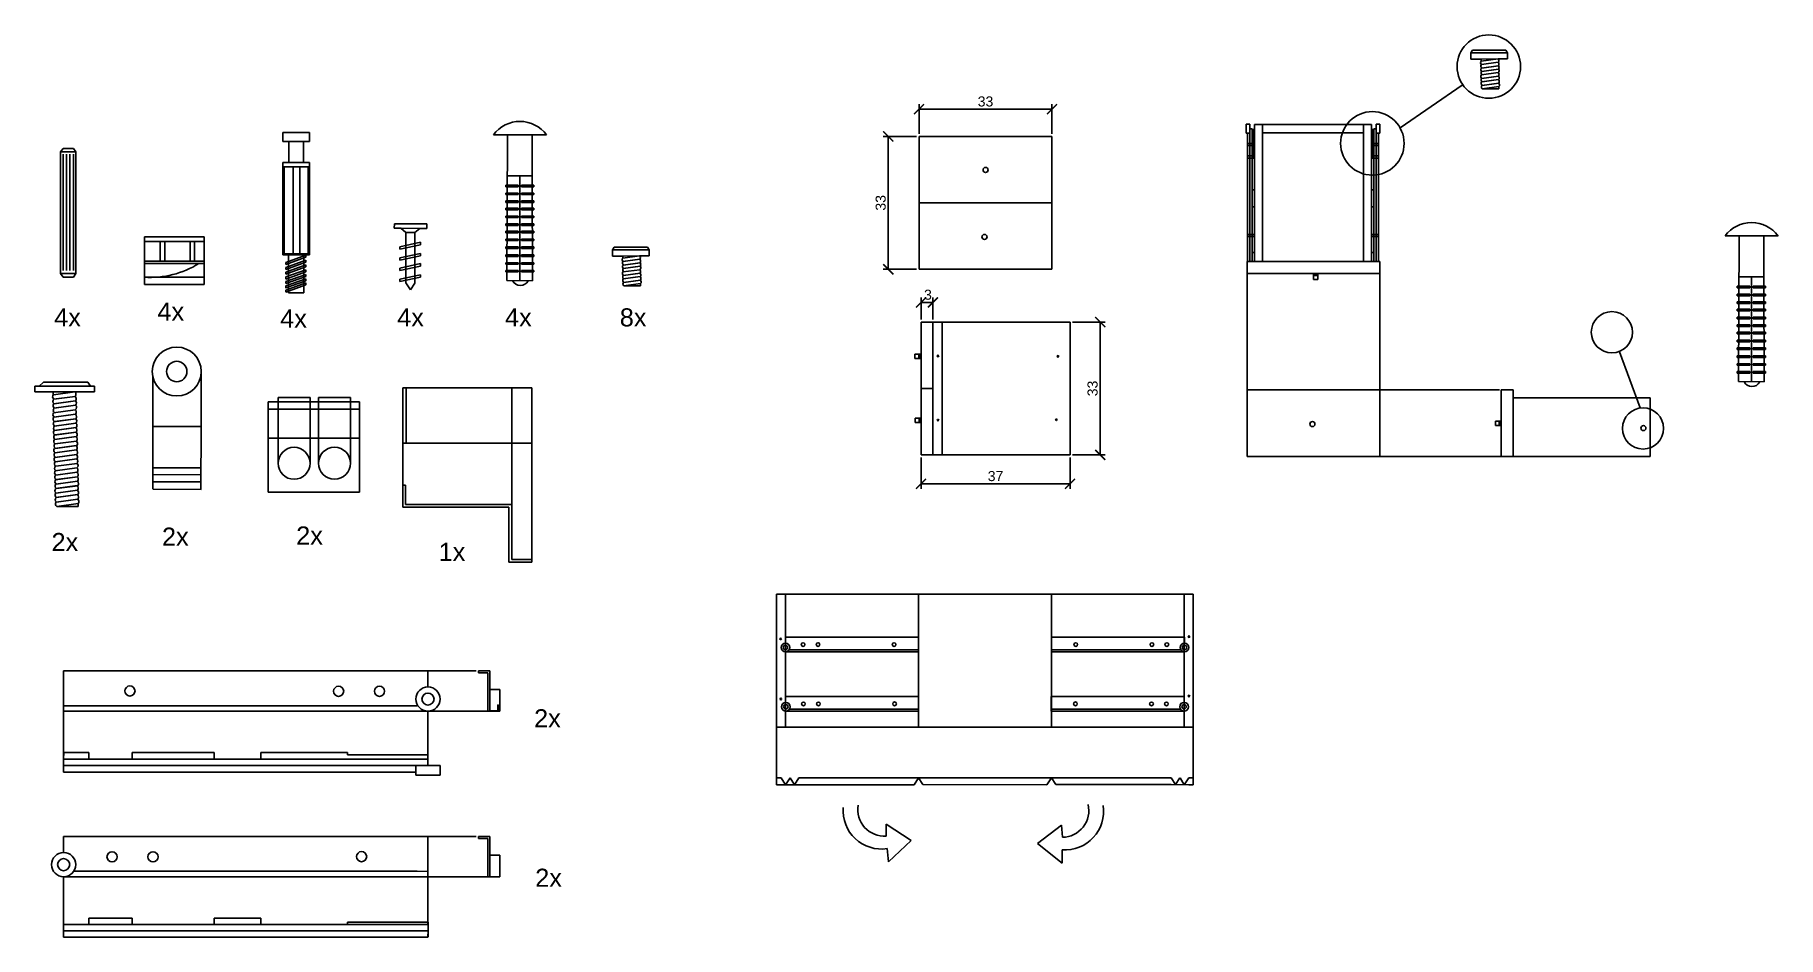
# Model space of a CAD drawing. Header units: inches. Extents: x 51 to 484, y -29 to 195.
import ezdxf

# ---------------------------------------------------------------- set-up
doc = ezdxf.new("R2010")
doc.units = ezdxf.units.IN
doc.header["$MEASUREMENT"] = 0
for name, color, linetype in [('Chiodi', 1, 'Continuous'), ('Livello 1', 7, 'Continuous'), ('Proiezioni', 3, 'Continuous'), ('Quote', 4, 'Continuous'), ('struttura', 7, 'Continuous')]:
    doc.layers.add(name, color=color, linetype=linetype)
doc.styles.get("Standard").update_dxf_attribs({"font": 'Arial.ttf'})
doc.dimstyles.new('ISO-25', dxfattribs={"dimtxt": 2.5, "dimasz": 2.5, "dimexe": 1.25, "dimexo": 0.625, "dimtad": 1, "dimdec": 0, "dimtxsty": 'Standard', "dimblk": 'ARCHTICK', "dimblk1": 'ARCHTICK', "dimblk2": 'ARCHTICK', "dimcen": 2.5, "dimadec": 0, "dimazin": 0, "dimtfac": 1, "dimtdec": 0, "dimtmove": 0, "dimatfit": 3, "dimfxl": 1, "dimarcsym": 1})

# ---------------------------------------------------------------- blocks, each defined once
blk = doc.blocks.new('_ArchTick')
at = {"color": 0, "linetype": 'ByBlock', "const_width": 0.15}
blk.add_lwpolyline([(-0.5, -0.5), (0.5, 0.5)], dxfattribs=at)
blk = doc.blocks.new('*D33')
at = {"layer": 'Defpoints', "color": 0, "transparency": 16777216}
for p in [(271.47, 91.08), (308.47, 91.08), (308.47, 83.92)]:
    blk.add_point(p, dxfattribs=at)
at = {"layer": 'Quote', "color": 0, "lineweight": -2, "transparency": 16777216}
for p, q in [((271.47, 90.46), (271.47, 82.67)), ((308.47, 90.46), (308.47, 82.67)), ((271.47, 83.92), (308.47, 83.92))]:
    blk.add_line(p, q, dxfattribs=at)
at = {"layer": 'Quote', "color": 0, "lineweight": -2, "transparency": 16777216, "xscale": 2.5, "yscale": 2.5, "zscale": 2.5, "rotation": 180}
blk.add_blockref('_ArchTick', (271.47, 83.92), dxfattribs=at)
at = {"layer": 'Quote', "color": 0, "lineweight": -2, "transparency": 16777216, "xscale": 2.5, "yscale": 2.5, "zscale": 2.5}
blk.add_blockref('_ArchTick', (308.47, 83.92), dxfattribs=at)
at = {"layer": 'Quote', "color": 0, "transparency": 16777216, "insert": (289.97, 85.81), "char_height": 2.5, "attachment_point": 5}
blk.add_mtext('37', dxfattribs=at)
blk = doc.blocks.new('*D36')
at = {"layer": 'Defpoints', "color": 0, "transparency": 16777216}
for p in [(308.47, 124.08), (308.47, 91.08), (315.97, 91.08)]:
    blk.add_point(p, dxfattribs=at)
at = {"layer": 'Quote', "color": 0, "lineweight": -2, "transparency": 16777216}
for p, q in [((309.1, 124.08), (317.22, 124.08)), ((315.97, 124.08), (315.97, 91.08)), ((309.1, 91.08), (317.22, 91.08))]:
    blk.add_line(p, q, dxfattribs=at)
at = {"layer": 'Quote', "color": 0, "lineweight": -2, "transparency": 16777216, "xscale": 2.5, "yscale": 2.5, "zscale": 2.5}
for p, rotation in [((315.97, 124.08), 90), ((315.97, 91.08), 270)]:
    blk.add_blockref('_ArchTick', p, dxfattribs=dict(at, rotation=rotation))
at = {"layer": 'Quote', "color": 0, "transparency": 16777216, "insert": (314.08, 107.58), "char_height": 2.5, "attachment_point": 5, "rotation": 90}
blk.add_mtext('33', dxfattribs=at)
blk = doc.blocks.new('*D37')
at = {"layer": 'Defpoints', "color": 0, "transparency": 16777216}
for p in [(303.98, 176.95), (270.98, 170.18), (303.98, 170.18)]:
    blk.add_point(p, dxfattribs=at)
at = {"layer": 'Quote', "color": 0, "lineweight": -2, "transparency": 16777216}
for p, q in [((270.98, 170.8), (270.98, 178.2)), ((303.98, 170.8), (303.98, 178.2)), ((270.98, 176.95), (303.98, 176.95))]:
    blk.add_line(p, q, dxfattribs=at)
at = {"layer": 'Quote', "color": 0, "lineweight": -2, "transparency": 16777216, "xscale": 2.5, "yscale": 2.5, "zscale": 2.5, "rotation": 180}
blk.add_blockref('_ArchTick', (270.98, 176.95), dxfattribs=at)
at = {"layer": 'Quote', "color": 0, "lineweight": -2, "transparency": 16777216, "xscale": 2.5, "yscale": 2.5, "zscale": 2.5}
blk.add_blockref('_ArchTick', (303.98, 176.95), dxfattribs=at)
at = {"layer": 'Quote', "color": 0, "transparency": 16777216, "insert": (287.48, 178.84), "char_height": 2.5, "attachment_point": 5}
blk.add_mtext('33', dxfattribs=at)
blk = doc.blocks.new('*D38')
at = {"layer": 'Defpoints', "color": 0, "transparency": 16777216}
for p in [(270.98, 170.18), (263.35, 137.18), (270.98, 137.18)]:
    blk.add_point(p, dxfattribs=at)
at = {"layer": 'Quote', "color": 0, "lineweight": -2, "transparency": 16777216}
for p, q in [((270.36, 170.18), (262.1, 170.18)), ((263.35, 170.18), (263.35, 137.18)), ((270.36, 137.18), (262.1, 137.18))]:
    blk.add_line(p, q, dxfattribs=at)
at = {"layer": 'Quote', "color": 0, "lineweight": -2, "transparency": 16777216, "xscale": 2.5, "yscale": 2.5, "zscale": 2.5}
for p, rotation in [((263.35, 170.18), 90), ((263.35, 137.18), 270)]:
    blk.add_blockref('_ArchTick', p, dxfattribs=dict(at, rotation=rotation))
at = {"layer": 'Quote', "color": 0, "transparency": 16777216, "insert": (261.46, 153.68), "char_height": 2.5, "attachment_point": 5, "rotation": 90}
blk.add_mtext('33', dxfattribs=at)
blk = doc.blocks.new('*D39')
at = {"layer": 'Defpoints', "color": 0, "transparency": 16777216}
for p in [(274.44, 128.96), (271.47, 124.08), (274.44, 124.08)]:
    blk.add_point(p, dxfattribs=at)
at = {"layer": 'Quote', "color": 0, "lineweight": -2, "transparency": 16777216}
for p, q in [((271.47, 124.71), (271.47, 130.21)), ((274.44, 124.71), (274.44, 130.21)), ((271.47, 128.96), (274.44, 128.96))]:
    blk.add_line(p, q, dxfattribs=at)
at = {"layer": 'Quote', "color": 0, "lineweight": -2, "transparency": 16777216, "xscale": 2.5, "yscale": 2.5, "zscale": 2.5, "rotation": 180}
blk.add_blockref('_ArchTick', (271.47, 128.96), dxfattribs=at)
at = {"layer": 'Quote', "color": 0, "lineweight": -2, "transparency": 16777216, "xscale": 2.5, "yscale": 2.5, "zscale": 2.5}
blk.add_blockref('_ArchTick', (274.44, 128.96), dxfattribs=at)
at = {"layer": 'Quote', "color": 0, "transparency": 16777216, "insert": (273.19, 130.85), "char_height": 2.5, "attachment_point": 5}
blk.add_mtext('3', dxfattribs=at)

msp = doc.modelspace()

# ---------------------------------------------------------------- linework, layer by layer
for p, q in [((352.24, 173.19), (352.24, 170.99)), ((352.24, 173.19), (353.13, 173.19)), ((353.13, 172.1), (353.13, 173.19)), ((384.49, 172.09), (384.49, 173.18)), ((385.38, 173.18), (384.49, 173.18)), ((385.38, 173.18), (385.38, 170.98)), ((352.24, 170.99), (353.14, 170.99)), ((385.38, 170.98), (384.48, 170.98)), ((237.8, 45.81), (270.8, 45.81)), ((303.89, 42.18), (303.9, 45.81)), ((336.9, 45.81), (303.9, 45.81)), ((336.9, 44.36), (336.9, 45.81)), ((270.8, 42.18), (237.8, 42.17)), ((270.8, 42.66), (238.76, 42.66)), ((303.89, 42.66), (335.93, 42.66)), ((303.89, 42.18), (336.9, 42.17)), ((58.55, 27.49), (58.56, 37.46)), ((149.03, 37.46), (58.56, 37.46)), ((149.03, 33.46), (149.03, 37.46)), ((163.88, 37.46), (161.54, 37.46)), ((161.54, 37.46), (161.54, 36.99)), ((161.54, 36.99), (163.88, 36.99)), ((162.8, 37.46), (164.41, 37.46)), ((163.88, 36.99), (163.88, 36.53)), ((163.88, 27.46), (163.88, 36.53)), ((164.41, 37.46), (164.41, 28.26)), ((164.41, 32.86), (166.88, 32.86)), ((166.88, 32.86), (166.88, 27.46)), ((237.9, 31.1), (270.9, 31.1)), ((303.79, 27.46), (303.79, 31.1)), ((336.79, 31.1), (303.79, 31.1)), ((336.79, 29.64), (336.79, 31.1)), ((58.55, 28.81), (146.39, 28.81)), ((58.55, 27.49), (149.03, 27.46)), ((163.88, 27.46), (166.48, 27.46)), ((165.49, 27.46), (163.88, 27.46)), ((164.42, 27.55), (164.41, 28.26)), ((166.37, 27.55), (164.42, 27.55)), ((166.48, 29.04), (166.37, 29.04)), ((166.37, 29.04), (166.37, 27.55)), ((166.48, 28.81), (166.48, 29.04)), ((166.48, 27.46), (166.48, 28.81)), ((166.88, 27.46), (166.48, 27.46)), ((270.9, 27.46), (237.9, 27.45)), ((270.9, 27.95), (238.87, 27.95)), ((303.79, 27.95), (335.83, 27.95)), ((303.79, 27.46), (336.79, 27.45)), ((146.01, 11.55), (146.01, 14.01)), ((149.03, 13.99), (152.02, 13.99)), ((152.02, 11.55), (152.02, 13.99)), ((152.02, 11.55), (146.01, 11.55)), ((58.56, -7.66), (58.56, -3.66)), ((58.56, -3.66), (149.03, -3.69)), ((58.56, -7.66), (58.56, -3.67)), ((149.03, -3.67), (58.56, -3.67)), ((149.03, -7.67), (149.03, -3.67)), ((149.03, -13.66), (149.03, -3.69)), ((163.88, -3.67), (161.54, -3.67)), ((161.54, -3.67), (161.54, -4.14)), ((161.54, -4.14), (163.88, -4.14)), ((162.8, -3.67), (164.41, -3.67)), ((163.88, -4.14), (163.88, -4.61)), ((164.41, -3.67), (164.41, -12.87)), ((163.88, -13.67), (163.88, -4.61)), ((164.41, -8.27), (166.88, -8.27)), ((166.88, -8.27), (166.88, -13.67)), ((61.06, -12.32), (146.39, -12.32)), ((149.04, -12.33), (61.2, -12.31)), ((164.42, -13.67), (164.41, -12.87)), ((58.56, -13.65), (149.03, -13.67)), ((149.03, -13.66), (58.56, -13.66)), ((163.88, -13.67), (166.49, -13.67)), ((165.5, -13.67), (163.88, -13.67)), ((166.88, -13.67), (166.49, -13.67)), ((64.85, -23.95), (75.55, -23.95)), ((75.55, -23.95), (75.55, -25.49)), ((95.95, -25.49), (95.95, -23.95)), ((95.95, -23.95), (107.5, -23.95)), ((107.5, -23.95), (107.5, -25.49)), ((129.06, -25.49), (129.06, -24.91)), ((129.06, -24.91), (149.05, -24.91)), ((149.05, -24.91), (149.04, -27.14)), ((149.03, -28.67), (149.04, -27.14))]:
    msp.add_line(p, q)
at = {"color": 1}
for p, q in [((57.77, 166.35), (58.41, 167.21)), ((57.77, 166.35), (61.61, 166.35)), ((57.77, 166.35), (57.77, 136.16)), ((58.41, 165.73), (58.41, 136.86)), ((59.26, 165.73), (59.26, 136.86)), ((60.12, 165.73), (60.12, 136.86)), ((61.61, 166.35), (60.98, 167.21)), ((60.98, 165.73), (60.98, 136.86)), ((61.61, 136.16), (61.61, 166.35)), ((58.41, 135.19), (57.77, 136.16)), ((57.77, 136.16), (61.61, 136.16)), ((60.98, 135.19), (58.41, 135.19)), ((60.98, 135.19), (61.61, 136.16))]:
    msp.add_line(p, q, dxfattribs=at)
at = {"color": 1, "linetype": 'Continuous'}
msp.add_line((58.41, 167.21), (60.98, 167.21), dxfattribs=at)
for centre, radius in [((237.8, 43.26), 1.09), ((237.8, 43.26), 0.547), ((242.18, 43.97), 0.459), ((245.89, 43.97), 0.459), ((264.79, 43.99), 0.459), ((309.9, 43.99), 0.459), ((328.8, 43.97), 0.459), ((332.51, 43.97), 0.459), ((336.9, 43.26), 1.09), ((336.9, 43.26), 0.547), ((75.03, 32.46), 1.26), ((126.84, 32.39), 1.26), ((137.01, 32.39), 1.26), ((149.03, 30.46), 3), ((149.03, 30.46), 1.5), ((237.9, 28.55), 1.09), ((237.9, 28.55), 0.547), ((242.28, 29.25), 0.459), ((245.99, 29.25), 0.459), ((264.89, 29.27), 0.459), ((309.8, 29.27), 0.459), ((328.7, 29.25), 0.459), ((332.41, 29.25), 0.459), ((336.79, 28.55), 1.09), ((336.79, 28.55), 0.547), ((58.56, -10.66), 3), ((70.58, -8.73), 1.26), ((80.75, -8.73), 1.26), ((132.56, -8.68), 1.26), ((58.56, -10.66), 1.5)]:
    msp.add_circle(centre, radius)
at = {"layer": 'Chiodi'}
for p, q in [((407.98, 190.91), (408.44, 191.6)), ((417.09, 190.91), (407.98, 190.91)), ((407.98, 189.4), (407.98, 190.91)), ((408.44, 191.6), (416.67, 191.6)), ((416.67, 191.6), (417.09, 190.91)), ((417.09, 189.46), (417.09, 190.91)), ((410.56, 189.4), (407.98, 189.4)), ((410.56, 188.89), (414.75, 189.46)), ((410.56, 189.4), (414.75, 189.46)), ((410.56, 188.89), (410.56, 189.4)), ((410.62, 188.02), (414.8, 188.6)), ((410.63, 187.16), (414.82, 187.73)), ((410.66, 188.03), (414.8, 188.6)), ((410.68, 186.29), (414.87, 186.87)), ((410.72, 187.16), (414.85, 187.73)), ((410.73, 186.3), (414.87, 186.87)), ((414.75, 189.46), (417.09, 189.46)), ((410.62, 185.44), (414.81, 186.01)), ((410.67, 184.57), (414.86, 185.14)), ((410.69, 183.71), (414.88, 184.28)), ((410.72, 184.58), (414.86, 185.14)), ((410.74, 182.84), (414.93, 183.42)), ((410.78, 183.71), (414.91, 184.28)), ((410.79, 182.85), (414.93, 183.42)), ((410.84, 181.98), (414.98, 182.55)), ((410.84, 181.98), (414.98, 181.98)), ((414.98, 181.98), (414.98, 182.55)), ((119.63, 171.19), (112.95, 171.19)), ((112.95, 168.9), (112.95, 171.19)), ((119.63, 168.9), (112.95, 168.9)), ((114.44, 163.71), (114.44, 168.9)), ((118.14, 163.71), (118.14, 168.9)), ((119.63, 168.9), (119.63, 171.19)), ((168.76, 170.57), (165.29, 170.58)), ((168.76, 170.57), (168.65, 134.39)), ((168.76, 170.57), (178.47, 170.55)), ((174.9, 160.42), (174.93, 170.56)), ((352.53, 168.45), (354.29, 168.45)), ((352.53, 167.88), (352.53, 168.45)), ((354.29, 167.88), (352.53, 167.88)), ((352.53, 165.36), (354.29, 165.36)), ((352.53, 164.8), (352.53, 165.36)), ((354.29, 164.8), (352.53, 164.8)), ((354.29, 168.45), (354.29, 167.88)), ((354.29, 165.36), (354.29, 164.8)), ((383.33, 168.45), (385.09, 168.45)), ((383.33, 167.88), (383.33, 168.45)), ((385.09, 167.88), (383.33, 167.88)), ((383.33, 165.36), (385.09, 165.36)), ((383.33, 164.8), (383.33, 165.36)), ((385.09, 164.8), (383.33, 164.8)), ((385.09, 168.45), (385.09, 168.45)), ((385.09, 168.45), (385.09, 168.45)), ((385.09, 168.45), (385.09, 167.88)), ((385.09, 165.36), (385.09, 164.8)), ((119.63, 163.71), (112.95, 163.71)), ((112.95, 163.71), (112.95, 140.74)), ((119.63, 162.64), (112.95, 162.64)), ((113.34, 162.64), (113.34, 141.01)), ((115.54, 162.65), (115.54, 141.01)), ((117.21, 141.01), (117.21, 162.64)), ((119.24, 141.01), (119.24, 162.64)), ((119.63, 140.74), (119.63, 163.71)), ((168.76, 160.38), (174.9, 160.41)), ((171.83, 159.16), (171.83, 160.39)), ((174.9, 160.42), (175, 134.33)), ((171.15, 158.06), (168.33, 158.06)), ((168.33, 158.06), (168.33, 157.68)), ((168.33, 157.68), (171.42, 157.68)), ((171.15, 156.1), (168.33, 156.1)), ((168.33, 156.1), (168.33, 155.72)), ((171.42, 158.06), (171.15, 158.06)), ((171.42, 156.1), (171.15, 156.1)), ((171.42, 157.68), (171.42, 158.06)), ((171.42, 155.72), (171.42, 156.1)), ((171.83, 159.23), (171.83, 134.38)), ((172.24, 158.06), (172.5, 158.06)), ((172.24, 157.68), (172.24, 158.06)), ((175.33, 157.68), (172.24, 157.68)), ((172.24, 156.1), (172.5, 156.1)), ((172.24, 155.72), (172.24, 156.1)), ((172.5, 158.06), (175.33, 158.06)), ((172.5, 156.1), (175.33, 156.1)), ((175.33, 158.06), (175.33, 157.68)), ((175.33, 156.1), (175.33, 155.72)), ((168.33, 155.72), (171.42, 155.72)), ((171.15, 154.18), (168.33, 154.18)), ((168.33, 154.18), (168.33, 153.8)), ((168.33, 153.8), (171.42, 153.8)), ((171.15, 152.34), (168.33, 152.34)), ((168.33, 152.34), (168.33, 151.95)), ((168.33, 151.95), (171.42, 151.95)), ((171.42, 154.18), (171.15, 154.18)), ((171.42, 152.34), (171.15, 152.34)), ((171.42, 153.8), (171.42, 154.18)), ((171.42, 151.95), (171.42, 152.34)), ((175.33, 155.72), (172.24, 155.72)), ((172.24, 154.18), (172.5, 154.18)), ((172.24, 153.8), (172.24, 154.18)), ((175.33, 153.8), (172.24, 153.8)), ((172.24, 152.34), (172.5, 152.34)), ((172.24, 151.95), (172.24, 152.34)), ((175.33, 151.95), (172.24, 151.95)), ((172.5, 154.18), (175.33, 154.18)), ((172.5, 152.34), (175.33, 152.34)), ((175.33, 154.18), (175.33, 153.8)), ((175.33, 152.34), (175.33, 151.95)), ((140.68, 148.49), (140.67, 147.37)), ((142.32, 147.36), (140.67, 147.37)), ((148.76, 148.43), (140.68, 148.49)), ((143.53, 146.34), (142.32, 147.36)), ((142.32, 147.36), (146.98, 147.32)), ((145.81, 146.34), (146.98, 147.32)), ((146.98, 147.32), (148.75, 147.31)), ((148.75, 147.31), (148.76, 148.43)), ((171.15, 150.38), (168.33, 150.38)), ((168.33, 150.38), (168.33, 150)), ((168.33, 150), (171.42, 150)), ((171.15, 148.46), (168.33, 148.46)), ((168.33, 148.46), (168.33, 148.08)), ((168.33, 148.08), (171.42, 148.08)), ((171.42, 150.38), (171.15, 150.38)), ((171.42, 148.46), (171.15, 148.46)), ((171.42, 150), (171.42, 150.38)), ((171.42, 148.08), (171.42, 148.46)), ((172.24, 150.38), (172.5, 150.38)), ((172.24, 150), (172.24, 150.38)), ((175.33, 150), (172.24, 150)), ((172.24, 148.46), (172.5, 148.46)), ((172.24, 148.08), (172.24, 148.46)), ((175.33, 148.08), (172.24, 148.08)), ((172.5, 150.38), (175.33, 150.38)), ((172.5, 148.46), (175.33, 148.46)), ((175.33, 150.38), (175.33, 150)), ((175.33, 148.46), (175.33, 148.08)), ((93.43, 145.27), (78.6, 145.27)), ((78.6, 145.27), (78.6, 144.05)), ((93.43, 144.05), (78.6, 144.05)), ((78.6, 144.05), (78.6, 133.38)), ((82.54, 144.04), (82.54, 139.21)), ((83.7, 144.04), (83.7, 139.21)), ((89.98, 144.02), (89.98, 139.2)), ((91.03, 144.02), (91.03, 139.2)), ((93.43, 144.05), (93.43, 145.27)), ((93.43, 144.05), (93.43, 133.38)), ((142.04, 142.78), (147.17, 143.88)), ((147.17, 143.29), (142.04, 142.21)), ((145.81, 146.34), (143.53, 146.34)), ((143.53, 146.34), (143.53, 133.8)), ((145.81, 133.75), (145.81, 146.34)), ((147.17, 143.88), (147.17, 143.29)), ((171.15, 146.63), (168.33, 146.63)), ((168.33, 146.63), (168.33, 146.25)), ((168.33, 146.25), (171.42, 146.25)), ((171.15, 144.68), (168.33, 144.68)), ((168.33, 144.68), (168.33, 144.29)), ((168.33, 144.29), (171.42, 144.29)), ((171.42, 146.63), (171.15, 146.63)), ((171.42, 144.68), (171.15, 144.68)), ((171.42, 146.25), (171.42, 146.63)), ((171.42, 144.29), (171.42, 144.68)), ((172.24, 146.63), (172.5, 146.63)), ((172.24, 146.25), (172.24, 146.63)), ((175.33, 146.25), (172.24, 146.25)), ((172.24, 144.68), (172.5, 144.68)), ((172.24, 144.29), (172.24, 144.68)), ((175.33, 144.29), (172.24, 144.29)), ((172.5, 146.63), (175.33, 146.63)), ((172.5, 144.68), (175.33, 144.68)), ((175.33, 146.63), (175.33, 146.25)), ((175.33, 144.68), (175.33, 144.29)), ((352.53, 145.85), (354.29, 145.85)), ((352.53, 145.29), (352.53, 145.85)), ((354.29, 145.29), (352.53, 145.29)), ((354.29, 145.85), (354.29, 145.29)), ((383.33, 145.85), (385.09, 145.85)), ((383.33, 145.29), (383.33, 145.85)), ((385.09, 145.29), (383.33, 145.29)), ((385.09, 145.85), (385.09, 145.29)), ((474.6, 145.48), (471.13, 145.49)), ((474.6, 145.48), (474.49, 109.3)), ((474.6, 145.48), (484.31, 145.45)), ((480.74, 135.32), (480.77, 145.46)), ((93.43, 139.22), (78.6, 139.22)), ((93.43, 138.63), (78.6, 138.63)), ((115.69, 141.01), (112.95, 141.01)), ((116.29, 140.74), (112.95, 140.74)), ((113.71, 138.88), (118.68, 140.67)), ((113.71, 137.65), (118.68, 139.44)), ((113.71, 138.88), (113.71, 138.37)), ((118.68, 140.17), (113.72, 138.38)), ((118.68, 138.94), (113.72, 137.15)), ((114.37, 140.74), (114.37, 131.32)), ((115.69, 141.01), (119.63, 141.01)), ((119.63, 140.74), (116.29, 140.74)), ((118.21, 131.32), (118.21, 140.74)), ((118.68, 140.67), (118.68, 140.17)), ((118.68, 139.44), (118.68, 138.94)), ((142.04, 142.21), (142.04, 142.78)), ((142.04, 140.03), (147.17, 141.13)), ((147.17, 140.54), (142.04, 139.46)), ((142.04, 139.46), (142.04, 140.03)), ((142.04, 137.48), (147.17, 138.59)), ((147.17, 141.13), (147.17, 140.54)), ((147.17, 138.59), (147.17, 137.99)), ((171.15, 142.76), (168.33, 142.76)), ((168.33, 142.76), (168.33, 142.38)), ((168.33, 142.38), (171.42, 142.38)), ((171.15, 140.77), (168.33, 140.77)), ((168.33, 140.77), (168.33, 140.39)), ((168.33, 140.39), (171.42, 140.39)), ((171.15, 138.82), (168.33, 138.82)), ((168.33, 138.82), (168.33, 138.43)), ((171.42, 142.76), (171.15, 142.76)), ((171.42, 140.77), (171.15, 140.77)), ((171.42, 138.82), (171.15, 138.82)), ((171.42, 142.38), (171.42, 142.76)), ((171.42, 140.39), (171.42, 140.77)), ((171.42, 138.43), (171.42, 138.82)), ((172.24, 142.76), (172.5, 142.76)), ((172.24, 142.38), (172.24, 142.76)), ((175.33, 142.38), (172.24, 142.38)), ((172.24, 140.77), (172.5, 140.77)), ((172.24, 140.39), (172.24, 140.77)), ((175.33, 140.39), (172.24, 140.39)), ((172.24, 138.82), (172.5, 138.82)), ((172.24, 138.43), (172.24, 138.82)), ((172.5, 142.76), (175.33, 142.76)), ((172.5, 140.77), (175.33, 140.77)), ((172.5, 138.82), (175.33, 138.82)), ((175.33, 142.76), (175.33, 142.38)), ((175.33, 140.77), (175.33, 140.39)), ((175.33, 138.82), (175.33, 138.43)), ((194.82, 141.98), (195.28, 142.67)), ((203.93, 141.98), (194.82, 141.98)), ((194.82, 140.48), (194.82, 141.98)), ((197.41, 140.48), (194.82, 140.48)), ((195.28, 142.67), (203.51, 142.67)), ((197.41, 139.96), (201.59, 140.54)), ((197.41, 140.48), (201.59, 140.54)), ((197.41, 139.96), (197.41, 140.48)), ((197.46, 139.1), (201.65, 139.67)), ((197.47, 138.23), (201.66, 138.81)), ((197.51, 139.1), (201.64, 139.67)), ((197.56, 138.24), (201.7, 138.8)), ((201.59, 140.54), (203.93, 140.54)), ((203.51, 142.67), (203.93, 141.98)), ((203.93, 140.54), (203.93, 141.98)), ((93.43, 135.2), (78.6, 135.2)), ((113.7, 134.13), (118.67, 135.92)), ((113.7, 133.04), (118.67, 134.83)), ((113.71, 136.47), (118.68, 138.26)), ((113.71, 137.65), (113.71, 137.14)), ((113.71, 137.14), (113.72, 137.15)), ((113.71, 136.47), (113.71, 135.96)), ((118.67, 135.42), (113.71, 133.63)), ((118.67, 134.33), (113.71, 132.54)), ((118.68, 137.76), (113.72, 135.96)), ((113.72, 135.27), (118.7, 137.06)), ((113.72, 135.27), (113.72, 134.76)), ((118.7, 136.56), (113.73, 134.76)), ((118.67, 135.92), (118.67, 135.42)), ((118.67, 134.83), (118.67, 134.33)), ((118.68, 138.26), (118.68, 137.76)), ((118.7, 137.06), (118.7, 136.56)), ((147.17, 137.99), (142.04, 136.91)), ((142.04, 136.91), (142.04, 137.48)), ((142.04, 134.69), (147.17, 135.79)), ((147.17, 135.19), (142.04, 134.12)), ((142.04, 134.12), (142.04, 134.69)), ((147.17, 135.79), (147.17, 135.19)), ((168.33, 138.43), (171.42, 138.43)), ((171.15, 136.9), (168.33, 136.9)), ((168.33, 136.9), (168.33, 136.52)), ((168.33, 136.52), (171.42, 136.52)), ((168.65, 134.39), (175, 134.33)), ((171.42, 136.9), (171.15, 136.9)), ((171.42, 136.52), (171.42, 136.9)), ((175.33, 138.43), (172.24, 138.43)), ((172.24, 136.9), (172.5, 136.9)), ((172.24, 136.52), (172.24, 136.9)), ((175.33, 136.52), (172.24, 136.52)), ((172.5, 136.9), (175.33, 136.9)), ((175.33, 136.9), (175.33, 136.52)), ((197.46, 136.51), (201.65, 137.08)), ((197.52, 135.64), (201.71, 136.22)), ((197.53, 137.37), (201.72, 137.94)), ((197.53, 134.78), (201.72, 135.35)), ((197.57, 137.37), (201.71, 137.94)), ((197.57, 135.65), (201.7, 136.22)), ((197.58, 133.91), (201.77, 134.49)), ((197.62, 134.79), (201.76, 135.35)), ((197.63, 133.92), (201.77, 134.49)), ((368.92, 134.67), (368.92, 136.1)), ((368.92, 136.1), (370.01, 136.09)), ((370.01, 135.92), (368.92, 135.93)), ((370.01, 135.76), (368.92, 135.76)), ((370.01, 135.6), (368.92, 135.61)), ((370.01, 134.67), (368.92, 134.67)), ((370.01, 136.09), (370.01, 134.67)), ((474.6, 135.29), (480.74, 135.31)), ((477.67, 134.07), (477.67, 135.3)), ((480.74, 135.32), (480.85, 109.23)), ((93.43, 133.38), (78.6, 133.38)), ((113.7, 134.13), (113.7, 133.62)), ((113.7, 132.03), (118.67, 133.82)), ((113.7, 133.04), (113.7, 132.53)), ((113.7, 132.03), (113.7, 131.52)), ((118.67, 133.32), (113.71, 131.52)), ((118.21, 131.32), (114.37, 131.32)), ((118.67, 133.82), (118.67, 133.32)), ((143.53, 133.8), (144.67, 132.04)), ((144.67, 132.04), (145.81, 133.75)), ((197.69, 133.06), (201.82, 133.62)), ((197.69, 133.06), (201.82, 133.06)), ((201.82, 133.06), (201.82, 133.62)), ((476.99, 132.96), (474.17, 132.96)), ((474.17, 132.96), (474.17, 132.58)), ((474.17, 132.58), (477.26, 132.58)), ((476.99, 131), (474.17, 131)), ((474.17, 131), (474.17, 130.62)), ((474.17, 130.62), (477.26, 130.62)), ((477.26, 132.96), (476.99, 132.96)), ((477.26, 131), (476.99, 131)), ((477.26, 132.58), (477.26, 132.96)), ((477.26, 130.62), (477.26, 131)), ((477.67, 134.13), (477.67, 109.29)), ((478.08, 132.96), (478.34, 132.96)), ((478.08, 132.58), (478.08, 132.96)), ((481.17, 132.58), (478.08, 132.58)), ((478.08, 131), (478.34, 131)), ((478.08, 130.62), (478.08, 131)), ((481.17, 130.62), (478.08, 130.62)), ((478.34, 132.96), (481.17, 132.96)), ((478.34, 131), (481.17, 131)), ((481.17, 132.96), (481.17, 132.58)), ((481.17, 131), (481.17, 130.62)), ((476.99, 129.08), (474.17, 129.08)), ((474.17, 129.08), (474.17, 128.7)), ((474.17, 128.7), (477.26, 128.7)), ((476.99, 127.24), (474.17, 127.24)), ((474.17, 127.24), (474.17, 126.86)), ((474.17, 126.86), (477.26, 126.86)), ((477.26, 129.08), (476.99, 129.08)), ((477.26, 127.24), (476.99, 127.24)), ((477.26, 128.7), (477.26, 129.08)), ((477.26, 126.86), (477.26, 127.24)), ((478.08, 129.08), (478.34, 129.08)), ((478.08, 128.7), (478.08, 129.08)), ((481.17, 128.7), (478.08, 128.7)), ((478.08, 127.24), (478.34, 127.24)), ((478.08, 126.86), (478.08, 127.24)), ((481.17, 126.86), (478.08, 126.86)), ((478.34, 129.08), (481.17, 129.08)), ((478.34, 127.24), (481.17, 127.24)), ((481.17, 129.08), (481.17, 128.7)), ((481.17, 127.24), (481.17, 126.86)), ((476.99, 125.28), (474.17, 125.28)), ((474.17, 125.28), (474.17, 124.9)), ((474.17, 124.9), (477.26, 124.9)), ((476.99, 123.36), (474.17, 123.36)), ((474.17, 123.36), (474.17, 122.98)), ((474.17, 122.98), (477.26, 122.98)), ((476.99, 121.54), (474.17, 121.54)), ((474.17, 121.54), (474.17, 121.16)), ((477.26, 125.28), (476.99, 125.28)), ((477.26, 123.36), (476.99, 123.36)), ((477.26, 121.54), (476.99, 121.54)), ((477.26, 124.9), (477.26, 125.28)), ((477.26, 122.98), (477.26, 123.36)), ((477.26, 121.16), (477.26, 121.54)), ((478.08, 125.28), (478.34, 125.28)), ((478.08, 124.9), (478.08, 125.28)), ((481.17, 124.9), (478.08, 124.9)), ((478.08, 123.36), (478.34, 123.36)), ((478.08, 122.98), (478.08, 123.36)), ((481.17, 122.98), (478.08, 122.98)), ((478.08, 121.54), (478.34, 121.54)), ((478.08, 121.16), (478.08, 121.54)), ((478.34, 125.28), (481.17, 125.28)), ((478.34, 123.36), (481.17, 123.36)), ((478.34, 121.54), (481.17, 121.54)), ((481.17, 125.28), (481.17, 124.9)), ((481.17, 123.36), (481.17, 122.98)), ((481.17, 121.54), (481.17, 121.16)), ((474.17, 121.16), (477.26, 121.16)), ((476.99, 119.58), (474.17, 119.58)), ((474.17, 119.58), (474.17, 119.2)), ((474.17, 119.2), (477.26, 119.2)), ((476.99, 117.66), (474.17, 117.66)), ((474.17, 117.66), (474.17, 117.28)), ((474.17, 117.28), (477.26, 117.28)), ((477.26, 119.58), (476.99, 119.58)), ((477.26, 117.66), (476.99, 117.66)), ((477.26, 119.2), (477.26, 119.58)), ((477.26, 117.28), (477.26, 117.66)), ((481.17, 121.16), (478.08, 121.16)), ((478.08, 119.58), (478.34, 119.58)), ((478.08, 119.2), (478.08, 119.58)), ((481.17, 119.2), (478.08, 119.2)), ((478.08, 117.66), (478.34, 117.66)), ((478.08, 117.28), (478.08, 117.66)), ((481.17, 117.28), (478.08, 117.28)), ((478.34, 119.58), (481.17, 119.58)), ((478.34, 117.66), (481.17, 117.66)), ((481.17, 119.58), (481.17, 119.2)), ((481.17, 117.66), (481.17, 117.28)), ((269.96, 115.04), (269.96, 116.14)), ((269.96, 116.14), (271.39, 116.13)), ((271.38, 115.04), (269.96, 115.04)), ((270.9, 115.05), (270.9, 116.13)), ((271.06, 115.04), (271.06, 116.13)), ((271.22, 115.04), (271.22, 116.13)), ((271.39, 116.14), (271.39, 115.04)), ((476.99, 115.68), (474.17, 115.68)), ((474.17, 115.68), (474.17, 115.3)), ((474.17, 115.3), (477.26, 115.3)), ((476.99, 113.72), (474.17, 113.72)), ((474.17, 113.72), (474.17, 113.34)), ((474.17, 113.34), (477.26, 113.34)), ((477.26, 115.68), (476.99, 115.68)), ((477.26, 113.72), (476.99, 113.72)), ((477.26, 115.3), (477.26, 115.68)), ((477.26, 113.34), (477.26, 113.72)), ((478.08, 115.68), (478.34, 115.68)), ((478.08, 115.3), (478.08, 115.68)), ((481.17, 115.3), (478.08, 115.3)), ((478.08, 113.72), (478.34, 113.72)), ((478.08, 113.34), (478.08, 113.72)), ((481.17, 113.34), (478.08, 113.34)), ((478.34, 115.68), (481.17, 115.68)), ((478.34, 113.72), (481.17, 113.72)), ((481.17, 115.68), (481.17, 115.3)), ((481.17, 113.72), (481.17, 113.34)), ((52.47, 108.15), (53.55, 109.13)), ((53.55, 109.13), (64.57, 109.13)), ((64.57, 109.13), (65.27, 108.15)), ((476.99, 111.8), (474.17, 111.8)), ((474.17, 111.8), (474.17, 111.42)), ((474.17, 111.42), (477.26, 111.42)), ((474.49, 109.3), (480.85, 109.23)), ((477.26, 111.8), (476.99, 111.8)), ((477.26, 111.42), (477.26, 111.8)), ((478.08, 111.8), (478.34, 111.8)), ((478.08, 111.42), (478.08, 111.8)), ((481.17, 111.42), (478.08, 111.42)), ((478.34, 111.8), (481.17, 111.8)), ((481.17, 111.8), (481.17, 111.42)), ((51.41, 108.15), (66.19, 108.15)), ((51.41, 107.75), (51.41, 108.15)), ((51.41, 107.75), (51.41, 106.75)), ((51.41, 106.75), (66.19, 106.75)), ((56, 106.01), (61.38, 106.74)), ((56.06, 104.89), (61.45, 105.63)), ((61.38, 106.75), (56.07, 106.75)), ((56.08, 103.78), (61.47, 104.52)), ((56.13, 104.9), (61.45, 105.63)), ((56.2, 103.79), (61.52, 104.52)), ((66.19, 107.75), (66.19, 108.15)), ((66.19, 107.75), (66.19, 106.75)), ((109.33, 102.42), (109.33, 104.29)), ((109.33, 104.29), (132, 104.29)), ((111.84, 104.29), (111.84, 105.37)), ((111.84, 105.37), (119.77, 105.37)), ((119.77, 104.29), (119.77, 105.37)), ((121.85, 104.29), (121.85, 105.37)), ((121.85, 105.37), (129.78, 105.37)), ((129.78, 105.37), (129.78, 104.29)), ((132, 104.29), (132, 102.42)), ((142.8, 94.01), (142.8, 107.75)), ((142.8, 107.75), (144.48, 107.75)), ((143.64, 107.75), (143.64, 94.01)), ((169.85, 107.75), (144.48, 107.75)), ((169.85, 94.01), (169.85, 107.75)), ((174.81, 107.75), (169.85, 107.75)), ((174.81, 94.01), (174.81, 107.75)), ((56.07, 101.57), (61.46, 102.3)), ((56.14, 100.45), (61.53, 101.19)), ((56.15, 102.67), (61.54, 103.41)), ((56.16, 99.34), (61.55, 100.08)), ((56.2, 100.46), (61.52, 101.19)), ((56.21, 102.68), (61.53, 103.41)), ((56.27, 99.35), (61.59, 100.08)), ((109.33, 102.42), (132, 102.42)), ((270.03, 99.1), (270.04, 100.19)), ((270.04, 100.19), (271.46, 100.19)), ((270.97, 99.11), (270.97, 100.19)), ((271.13, 99.1), (271.13, 100.19)), ((271.29, 99.1), (271.29, 100.19)), ((271.46, 100.2), (271.46, 99.1)), ((56.21, 97.13), (61.6, 97.87)), ((56.23, 98.23), (61.61, 98.97)), ((56.28, 96.02), (61.67, 96.76)), ((56.29, 98.24), (61.61, 98.97)), ((56.3, 94.91), (61.69, 95.65)), ((56.34, 96.03), (61.66, 96.76)), ((56.36, 97.13), (61.68, 97.86)), ((56.41, 94.92), (61.73, 95.65)), ((80.7, 82.63), (80.7, 98.15)), ((80.7, 98.15), (92.68, 98.14)), ((92.68, 98.14), (92.63, 82.52)), ((109.33, 95.27), (109.33, 81.84)), ((132, 95.27), (109.33, 95.27)), ((132, 81.84), (132, 95.27)), ((271.45, 99.1), (270.03, 99.1)), ((414.12, 98.41), (414.12, 99.5)), ((414.12, 99.5), (415.55, 99.5)), ((415.54, 98.41), (414.12, 98.41)), ((415.05, 98.42), (415.06, 99.5)), ((415.21, 98.41), (415.21, 99.5)), ((415.37, 98.41), (415.38, 99.5)), ((415.55, 99.51), (415.54, 98.41)), ((56.29, 92.69), (61.68, 93.43)), ((56.36, 91.58), (61.74, 92.32)), ((56.37, 93.8), (61.76, 94.53)), ((56.38, 90.47), (61.76, 91.21)), ((56.42, 91.59), (61.74, 92.32)), ((56.43, 93.8), (61.75, 94.53)), ((56.49, 90.48), (61.81, 91.21)), ((56.5, 92.69), (61.82, 93.42)), ((144.48, 94.01), (142.8, 94.01)), ((144.48, 94.01), (169.85, 94.01)), ((169.85, 94.01), (174.81, 94.01)), ((56.44, 89.36), (61.83, 90.09)), ((56.48, 87.15), (61.87, 87.89)), ((56.51, 89.36), (61.83, 90.09)), ((56.55, 86.04), (61.94, 86.78)), ((56.58, 88.25), (61.9, 88.98)), ((56.61, 86.05), (61.93, 86.78)), ((80.77, 87.91), (92.66, 87.88)), ((56.56, 82.71), (61.94, 83.45)), ((56.57, 84.93), (61.96, 85.67)), ((56.63, 81.6), (62.01, 82.34)), ((56.64, 83.82), (62.02, 84.55)), ((56.68, 84.94), (62, 85.67)), ((56.69, 81.61), (62.01, 82.34)), ((56.7, 83.82), (62.02, 84.55)), ((56.77, 82.71), (62.09, 83.44)), ((80.7, 86.19), (92.66, 86.17)), ((80.7, 84.4), (92.64, 84.37)), ((92.7, 82.52), (80.7, 82.56)), ((143.49, 83.53), (142.8, 83.53)), ((142.8, 83.49), (142.8, 78.11)), ((143.49, 78.8), (143.49, 83.53)), ((56.64, 80.49), (62.03, 81.23)), ((56.71, 79.38), (62.1, 80.12)), ((56.76, 80.5), (62.08, 81.23)), ((56.77, 79.39), (62.09, 80.12)), ((56.84, 78.27), (62.16, 79)), ((56.84, 78.27), (62.13, 78.28)), ((62.13, 78.28), (62.16, 79)), ((109.33, 81.84), (132, 81.84)), ((142.8, 78.11), (143.65, 78.1)), ((144.48, 78.8), (143.49, 78.8)), ((169.11, 78.1), (143.65, 78.1)), ((144.48, 78.8), (169.85, 78.8)), ((169.11, 64.47), (169.11, 78.1)), ((169.11, 78.1), (169.11, 78.1)), ((169.85, 78.8), (169.85, 65.14)), ((169.85, 65.14), (174.81, 65.14)), ((174.81, 65.14), (174.81, 64.47)), ((174.81, 64.47), (169.11, 64.47))]:
    msp.add_line(p, q, dxfattribs=at)
for centre, radius in [((287.5, 161.84), 0.632), ((287.23, 145.21), 0.632), ((86.65, 111.79), 6.07), ((86.65, 111.79), 2.54), ((275.69, 115.65), 0.185), ((305.49, 115.55), 0.185), ((275.7, 99.73), 0.185), ((305.08, 99.81), 0.185), ((368.66, 98.74), 0.632), ((450.85, 97.74), 0.62), ((115.78, 89), 3.97), ((125.81, 89.01), 3.97), ((236.6, 45.39), 0.185), ((338.03, 45.95), 0.185), ((236.66, 30.48), 0.185), ((338.02, 31.2), 0.185)]:
    msp.add_circle(centre, radius, dxfattribs=at)
for centre, radius, start, end in [((411.04, 188.51), 0.61, 141.5831, 231.9581), ((411.09, 187.64), 0.61, 141.5831, 231.9581), ((411.11, 186.78), 0.61, 141.5831, 231.9581), ((411.12, 185.92), 0.574, 140.0829, 233.8973), ((414.3, 189), 0.644, 320.9942, 45.7306), ((414.35, 188.14), 0.644, 320.9942, 45.7306), ((414.54, 186.46), 0.525, 300.9257, 50.8227), ((414.37, 187.27), 0.644, 320.9942, 45.7306), ((411.1, 185.06), 0.61, 141.5831, 231.9581), ((411.15, 184.19), 0.61, 141.5831, 231.9581), ((411.16, 183.33), 0.61, 141.5831, 231.9581), ((411.22, 182.46), 0.61, 141.5831, 231.9581), ((414.36, 185.55), 0.644, 320.9942, 45.7306), ((414.41, 184.69), 0.644, 320.9942, 45.7306), ((414.43, 183.82), 0.644, 320.9942, 45.7306), ((414.48, 182.96), 0.644, 320.9942, 45.7306), ((171.87, 165.73), 8.17, 36.124, 143.5465), ((477.71, 140.63), 8.17, 36.124, 143.5465), ((80.11, 157.84), 22.68, 266.1903, 302.1172), ((197.88, 139.58), 0.61, 141.5831, 231.9581), ((197.94, 138.72), 0.61, 141.5831, 231.9581), ((201.14, 140.07), 0.644, 320.9942, 45.7306), ((201.2, 139.21), 0.644, 320.9942, 45.7306), ((201.21, 138.35), 0.644, 320.9942, 45.7306), ((171.97, 135.27), 2.13, 204.6442, 334.116), ((197.94, 136.13), 0.61, 141.5831, 231.9581), ((197.95, 137.85), 0.61, 141.5831, 231.9581), ((197.97, 137), 0.574, 140.0829, 233.8973), ((197.99, 135.27), 0.61, 141.5831, 231.9581), ((198.01, 134.4), 0.61, 141.5831, 231.9581), ((201.38, 137.53), 0.525, 300.9257, 50.8227), ((201.2, 136.62), 0.644, 320.9942, 45.7306), ((201.26, 135.76), 0.644, 320.9942, 45.7306), ((201.27, 134.89), 0.644, 320.9942, 45.7306), ((201.32, 134.03), 0.644, 320.9942, 45.7306), ((198.06, 133.54), 0.61, 141.5831, 231.9581), ((477.81, 110.17), 2.13, 204.6442, 334.116), ((56.61, 105.52), 0.784, 141.5831, 231.9581), ((56.68, 104.41), 0.784, 141.5831, 231.9581), ((56.76, 106.3), 0.822, 147.3587, 201.1023), ((60.8, 106.15), 0.828, 320.9942, 45.7306), ((60.87, 105.04), 0.828, 320.9942, 45.7306), ((60.89, 103.93), 0.828, 320.9942, 45.7306), ((56.69, 101.08), 0.784, 141.5831, 231.9581), ((56.7, 103.29), 0.784, 141.5831, 231.9581), ((56.75, 99.97), 0.784, 141.5831, 231.9581), ((56.77, 102.18), 0.784, 141.5831, 228.8699), ((61.11, 102.88), 0.676, 300.9257, 50.8227), ((60.88, 101.71), 0.828, 320.9942, 45.7306), ((60.95, 100.6), 0.828, 320.9942, 45.7306), ((60.97, 99.49), 0.828, 320.9942, 45.7306), ((56.77, 98.86), 0.784, 141.5831, 231.9581), ((56.83, 96.65), 0.784, 141.5831, 231.9581), ((56.84, 97.74), 0.784, 141.5831, 231.9581), ((56.9, 95.53), 0.784, 141.5831, 231.9581), ((61.02, 97.28), 0.828, 320.9942, 45.7306), ((61.04, 98.38), 0.828, 320.9942, 45.7306), ((61.09, 96.17), 0.828, 320.9942, 45.7306), ((61.11, 95.05), 0.828, 320.9942, 45.7306), ((56.9, 92.21), 0.784, 141.5831, 231.9581), ((56.91, 94.42), 0.784, 141.5831, 231.9581), ((56.97, 91.09), 0.784, 141.5831, 231.9581), ((56.98, 93.31), 0.784, 141.5831, 231.9581), ((61.1, 92.84), 0.828, 320.9942, 45.7306), ((61.17, 91.73), 0.828, 320.9942, 45.7306), ((61.18, 93.94), 0.828, 320.9942, 45.7306), ((61.18, 90.62), 0.828, 320.9942, 45.7306), ((56.99, 89.98), 0.784, 141.5831, 231.9581), ((57.06, 88.87), 0.784, 141.5831, 231.9581), ((57.1, 86.67), 0.784, 141.5831, 231.9581), ((57, 87.73), 0.674, 129.324, 235.6636), ((61.25, 89.5), 0.828, 320.9942, 45.7306), ((61.41, 88.45), 0.724, 309.6958, 47.4217), ((61.29, 87.3), 0.828, 320.9942, 45.7306), ((61.36, 86.19), 0.828, 320.9942, 45.7306), ((57.16, 85.55), 0.784, 141.5831, 231.9581), ((57.17, 82.23), 0.784, 141.5831, 231.9581), ((57.18, 84.44), 0.784, 141.5831, 231.9581), ((57.25, 83.33), 0.784, 141.5831, 231.9581), ((61.36, 82.86), 0.828, 320.9942, 45.7306), ((61.38, 85.08), 0.828, 320.9942, 45.7306), ((61.43, 81.75), 0.828, 320.9942, 45.7306), ((61.45, 83.96), 0.828, 320.9942, 45.7306), ((57.24, 81.11), 0.784, 141.5831, 231.9581), ((57.26, 80), 0.784, 141.5831, 231.9581), ((57.33, 78.89), 0.784, 141.5831, 231.9581), ((61.45, 80.64), 0.828, 320.9942, 45.7306), ((61.52, 79.52), 0.828, 320.9942, 45.7306)]:
    msp.add_arc(centre, radius, start, end, dxfattribs=at)
at = {"layer": 'Livello 1'}
for p, q in [((352.53, 139.09), (352.53, 170.99)), ((353.13, 139.09), (353.13, 172.1)), ((353.13, 172.1), (353.69, 172.1)), ((353.69, 139.09), (353.69, 172.09)), ((354.07, 164.81), (354.07, 172.09)), ((383.55, 164.8), (383.55, 172.09)), ((383.94, 139.09), (383.94, 172.09)), ((384.49, 172.09), (383.94, 172.09)), ((384.49, 139.09), (384.49, 172.09)), ((385.09, 139.09), (385.09, 170.98)), ((354.29, 164.81), (354.07, 164.81)), ((354.29, 156.94), (354.29, 164.81)), ((383.33, 156.94), (383.33, 164.8)), ((383.33, 164.8), (383.55, 164.8)), ((353.69, 156.94), (354.29, 156.94)), ((383.94, 156.94), (383.33, 156.94)), ((353.69, 155.59), (353.69, 155.59)), ((354.29, 152.73), (353.69, 152.73)), ((354.29, 145.29), (354.29, 152.73)), ((383.33, 145.29), (383.33, 152.73)), ((383.33, 152.73), (383.94, 152.73)), ((383.94, 155.59), (383.94, 155.59)), ((354.29, 145.29), (353.69, 145.29)), ((383.33, 145.29), (383.94, 145.29)), ((353.13, 139.09), (352.53, 139.09)), ((353.69, 139.09), (353.13, 139.09)), ((354.29, 141.38), (353.69, 141.38)), ((354.29, 139.1), (354.29, 141.38)), ((383.33, 139.1), (383.33, 141.38)), ((383.33, 141.38), (383.94, 141.38)), ((383.94, 139.09), (384.49, 139.09)), ((384.49, 139.09), (385.09, 139.09)), ((58.55, 15.51), (58.57, 17.16)), ((58.55, 15.51), (149.03, 15.51)), ((58.55, 15.51), (58.55, 13.99)), ((58.55, 15.51), (58.55, 15.51)), ((58.55, 13.99), (149.03, 13.99)), ((58.55, 13.99), (58.55, 12.34)), ((58.57, 17.16), (64.84, 17.16)), ((64.84, 17.16), (64.84, 15.51)), ((75.55, 17.16), (75.55, 15.51)), ((75.55, 17.16), (95.95, 17.16)), ((95.95, 17.16), (95.95, 15.51)), ((103.79, 15.51), (103.79, 15.51)), ((107.5, 15.51), (107.5, 17.16)), ((107.5, 17.16), (129.06, 17.16)), ((129.06, 17.16), (129.06, 16.57)), ((129.06, 16.57), (149.03, 16.57)), ((149.03, 13.99), (149.03, 15.51)), ((58.55, 12.34), (146.01, 12.34)), ((58.55, -27.14), (58.55, -25.49)), ((58.55, -25.49), (149.05, -25.51)), ((58.55, -25.62), (58.55, -27.14)), ((58.55, -25.62), (58.55, -25.62)), ((58.55, -25.62), (58.55, -25.62)), ((64.85, -25.49), (64.85, -23.95)), ((103.79, -25.62), (103.79, -25.62)), ((149.04, -27.14), (149.04, -25.62)), ((58.55, -27.14), (149.04, -27.14)), ((58.55, -27.14), (58.55, -28.67)), ((58.55, -28.67), (58.55, -27.14)), ((58.55, -27.14), (149.04, -27.14)), ((58.55, -28.67), (149.03, -28.67)), ((58.55, -28.67), (58.55, -28.67)), ((103.79, -28.67), (103.79, -28.67)), ((149.04, -27.14), (149.04, -28.67))]:
    msp.add_line(p, q, dxfattribs=at)
at = {"layer": 'Livello 1', "color": 7, "lineweight": 25, "true_color": 0xffffff}
for points in [[(175.01, 134.59), (175, 134.39)], [(480.85, 109.5), (480.85, 109.3)]]:
    msp.add_lwpolyline(points, dxfattribs=at)
at = {"layer": 'Proiezioni'}
for p, q in [((352.42, 107.21), (352.42, 136.1)), ((385.42, 107.21), (385.42, 136.1)), ((80.7, 98.15), (80.69, 110.67)), ((92.68, 98.14), (92.73, 111.89)), ((111.84, 89.2), (111.84, 104.29)), ((119.77, 89.11), (119.77, 104.29)), ((121.85, 88.98), (121.85, 104.29)), ((129.78, 88.98), (129.78, 104.29)), ((385.42, 107.21), (415.08, 107.21)), ((109.33, 95.27), (109.33, 102.42)), ((132, 102.42), (132, 102.01)), ((132, 95.27), (132, 102.01)), ((142.8, 94.01), (142.8, 83.49)), ((169.85, 94.01), (169.85, 78.8)), ((174.81, 94.01), (174.81, 65.14)), ((385.42, 90.71), (415.54, 90.71)), ((149.03, 37.46), (156.52, 37.46)), ((156.52, 37.46), (161.01, 37.46)), ((58.55, 27.49), (58.55, 15.51)), ((149.03, 27.46), (149.03, 15.51)), ((149.03, 27.46), (156.46, 27.46)), ((156.46, 27.46), (165.23, 27.46)), ((235.6, 23.49), (235.6, 10.91)), ((339.09, 23.49), (339.09, 10.91)), ((149.03, -3.67), (156.52, -3.67)), ((156.52, -3.67), (161.01, -3.67)), ((262.8, -3.57), (262.8, -0.58)), ((262.8, -0.58), (269.06, -4.7)), ((306.35, -0.88), (300.42, -5.45)), ((306.57, -3.86), (306.35, -0.88)), ((263.37, -9.96), (263.09, -6.69)), ((269.06, -4.7), (263.37, -9.96)), ((300.42, -5.45), (306.48, -10.28)), ((306.48, -10.28), (306.52, -7)), ((58.56, -13.65), (58.55, -25.62)), ((149.03, -13.67), (149.03, -25.62)), ((149.03, -13.67), (156.47, -13.67)), ((156.47, -13.67), (165.23, -13.67))]:
    msp.add_line(p, q, dxfattribs=at)
for centre, radius, start, end in [((261.68, 2.78), 9.57, 175.4485, 278.4206), ((262.35, 3.02), 6.6, 170.4939, 273.9729), ((307.22, 2.55), 9.57, 265.8037, 8.7757), ((306.54, 2.74), 6.6, 270.2513, 13.7304)]:
    msp.add_arc(centre, radius, start, end, dxfattribs=at)
at = {"layer": 'struttura'}
for p, q in [((390.42, 172.27), (405.88, 182.88)), ((270.98, 170.18), (270.98, 137.18)), ((303.98, 170.18), (270.98, 170.18)), ((303.98, 137.18), (303.98, 170.18)), ((383.33, 173.1), (354.29, 173.1)), ((354.29, 173.1), (354.29, 139.1)), ((356.29, 173.1), (356.29, 139.1)), ((381.33, 171.1), (356.29, 171.1)), ((381.33, 139.1), (381.33, 173.1)), ((383.33, 139.1), (383.33, 173.1)), ((303.98, 153.68), (270.98, 153.68)), ((352.42, 136.1), (352.42, 139.1)), ((352.42, 139.1), (385.42, 139.1)), ((383.33, 139.1), (383.94, 139.1)), ((385.42, 139.1), (385.42, 136.1)), ((270.98, 137.18), (303.98, 137.18)), ((352.42, 136.1), (385.42, 136.1)), ((352.42, 136.1), (355.42, 136.1)), ((271.47, 124.08), (308.47, 124.08)), ((271.47, 91.08), (271.47, 124.08)), ((271.47, 124.08), (271.47, 124.08)), ((274.44, 124.08), (274.44, 91.08)), ((276.69, 124.08), (276.69, 91.08)), ((308.47, 124.08), (308.47, 91.08)), ((450.05, 102.79), (444.91, 116.7)), ((271.47, 107.58), (274.44, 107.58)), ((352.42, 107.21), (352.42, 90.71)), ((385.42, 107.21), (352.42, 107.21)), ((385.42, 90.71), (385.42, 107.21)), ((415.54, 90.71), (415.54, 107.21)), ((415.54, 107.21), (418.54, 107.21)), ((418.54, 107.21), (418.54, 90.72)), ((418.56, 105.27), (452.56, 105.27)), ((452.56, 105.27), (452.56, 90.72)), ((275.47, 91.08), (271.47, 91.08)), ((308.47, 91.08), (275.47, 91.08)), ((352.42, 90.71), (385.42, 90.71)), ((418.54, 90.72), (415.54, 90.72)), ((452.56, 90.72), (418.54, 90.72)), ((235.6, 56.49), (235.6, 23.84)), ((237.85, 56.49), (235.6, 56.49)), ((237.85, 56.49), (270.85, 56.49)), ((237.85, 56.49), (237.85, 23.49)), ((270.85, 56.49), (270.85, 23.49)), ((303.85, 56.49), (270.85, 56.49)), ((303.85, 23.49), (303.85, 56.49)), ((303.85, 56.49), (336.85, 56.49)), ((336.85, 56.49), (336.85, 23.49)), ((336.85, 56.49), (339.09, 56.49)), ((339.09, 56.49), (339.09, 23.49)), ((235.6, 23.49), (235.6, 23.84)), ((237.85, 23.49), (235.6, 23.49)), ((237.85, 23.49), (270.85, 23.49)), ((270.85, 23.49), (303.85, 23.49)), ((336.85, 23.49), (303.85, 23.49)), ((336.85, 23.49), (339.09, 23.49)), ((235.6, 10.91), (235.6, 9.19)), ((236.78, 10.91), (235.6, 10.91)), ((235.6, 9.19), (237.85, 9.19)), ((237.85, 9.19), (236.78, 10.91)), ((237.85, 9.19), (238.95, 10.91)), ((237.85, 9.19), (269.75, 9.19)), ((240.04, 9.19), (238.97, 10.9)), ((240.04, 9.19), (241.13, 10.91)), ((241.13, 10.91), (333.59, 10.91)), ((270.85, 10.91), (269.75, 9.19)), ((270.85, 10.91), (271.92, 9.2)), ((271.92, 9.2), (302.75, 9.19)), ((303.85, 10.91), (302.75, 9.19)), ((303.85, 10.91), (303.85, 10.91)), ((303.85, 10.91), (304.92, 9.2)), ((304.92, 9.2), (333.58, 9.2)), ((337.94, 9.19), (333.58, 9.22)), ((334.65, 9.2), (333.59, 10.92)), ((334.65, 9.2), (335.75, 10.92)), ((336.85, 9.19), (335.78, 10.91)), ((336.85, 9.19), (337.95, 10.91)), ((339.09, 9.19), (337.94, 9.19)), ((337.95, 10.91), (339.09, 10.91)), ((339.09, 10.91), (339.09, 9.19))]:
    msp.add_line(p, q, dxfattribs=at)
for centre, radius in [((412.46, 187.52), 7.88), ((383.55, 168.45), 7.88), ((443.02, 121.55), 5.11), ((450.76, 97.65), 5.11)]:
    msp.add_circle(centre, radius, dxfattribs=at)

# ---------------------------------------------------------------- texts
at = {"layer": 'Livello 1', "color": 7, "true_color": 0xffffff}
for s, p in [('4x', (56.21, 122.99)), ('4x', (81.85, 124.42)), ('4x', (112.33, 122.71)), ('4x', (141.39, 122.99)), ('4x', (168.17, 122.99)), ('8x', (196.66, 122.99)), ('2x', (55.55, 67.2)), ('2x', (82.98, 68.54)), ('2x', (116.31, 68.82)), ('1x', (151.68, 64.76)), ('2x', (175.38, 23.43)), ('2x', (175.67, -16.17))]:
    msp.add_text(s, height=4.496, dxfattribs=at).set_placement(p)

# ---------------------------------------------------------------- dimensions: what is measured, and where the dimension line sits
at = {"layer": 'Quote'}
for base, p1, p2, picture, middle in [((303.98, 176.95), (270.98, 170.18), (303.98, 170.18), '*D37', (287.48, 178.84)), ((308.47, 83.92), (271.47, 91.08), (308.47, 91.08), '*D33', (289.97, 85.81))]:
    dim = msp.add_linear_dim(base=base, p1=p1, p2=p2, dimstyle='ISO-25', dxfattribs=at)
    dim.commit()
    dim.dimension.update_dxf_attribs({"geometry": picture, "text_midpoint": middle})
for base, p1, p2, picture, middle in [((263.35, 137.18), (270.98, 170.18), (270.98, 137.18), '*D38', (261.46, 153.68)), ((315.97, 91.08), (308.47, 124.08), (308.47, 91.08), '*D36', (314.08, 107.58))]:
    dim = msp.add_linear_dim(base=base, p1=p1, p2=p2, angle=90, dimstyle='ISO-25', dxfattribs=at)
    dim.commit()
    dim.dimension.update_dxf_attribs({"geometry": picture, "text_midpoint": middle})
dim = msp.add_linear_dim(base=(274.44, 128.96), p1=(271.47, 124.08), p2=(274.44, 124.08), dimstyle='ISO-25', dxfattribs=at)
dim.commit()
dim.dimension.update_dxf_attribs({"geometry": '*D39', "text_midpoint": (273.19, 128.96), "dimtype": 160})

doc.saveas('drawing.dxf')
